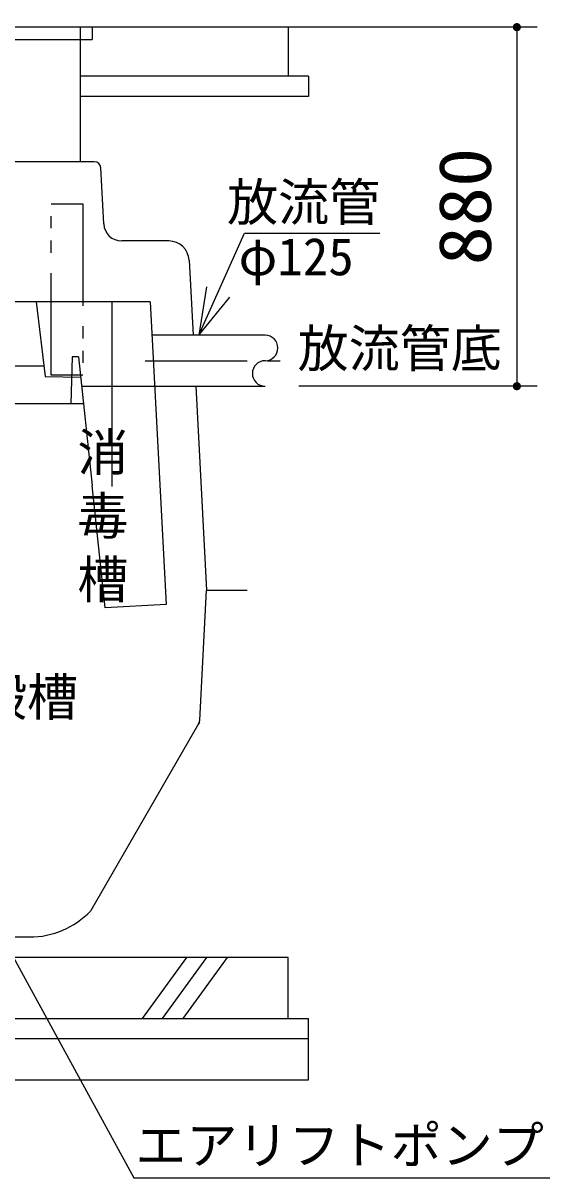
# Model space of a CAD drawing. Units: millimetres, scale not verified. Extents: x -14850 to 14850, y -10500 to 10500.
# Drawn here: x -7484 to -6192, y -5393 to -2562 of the extents above; entities that cross this region are included whole.
import ezdxf
from ezdxf.enums import TextEntityAlignment as Align

# ---------------------------------------------------------------- set-up
doc = ezdxf.new("R2010")
doc.units = ezdxf.units.MM
doc.header["$LTSCALE"] = 50
doc.linetypes.add('CHAIN1', pattern=[8, 5, -1, 1, -1])
doc.linetypes.add('DOUBLE_CHAIN1', pattern=[8.8, 5, -1, 0.6, -0.6, 0.6, -1])
for name, color, linetype, lineweight in [('0-0_機器', 2, 'Continuous', 25), ('0-1_空気管', 3, 'Continuous', 25), ('0-3_製作', 5, 'Continuous', 25)]:
    doc.layers.add(name, color=color, linetype=linetype, lineweight=lineweight)
doc.styles.add('ＭＳ ゴシック', font='')
doc.styles.get('ＭＳ ゴシック').set_extended_font_data('MS Gothic')

msp = doc.modelspace()

# ---------------------------------------------------------------- linework, layer by layer
at = {"layer": '0-0_機器'}
for p, q in [((-6574.09, -2572.23), (-10694.51, -2572.23)), ((-7344.5, -2572.23), (-7344.5, -2902.23)), ((-7314.5, -2572.23), (-7314.5, -2602.23)), ((-6834.5, -2572.23), (-6834.5, -2692.23)), ((-6784.5, -2692.23), (-7344.5, -2692.23)), ((-6784.5, -2692.23), (-6784.5, -2742.23)), ((-6784.5, -2742.23), (-7344.5, -2742.23)), ((-6834.5, -4852.23), (-10504.5, -4852.23)), ((-7083.87, -4852.23), (-7192.13, -5002.23)), ((-7142.13, -5002.23), (-7033.87, -4852.23)), ((-6983.87, -4852.23), (-7092.13, -5002.23)), ((-6834.5, -5002.23), (-6834.5, -4852.23)), ((-10554.5, -5002.23), (-6784.5, -5002.23)), ((-6784.5, -5152.23), (-6784.5, -5002.23)), ((-6784.5, -5052.23), (-10554.5, -5052.23))]:
    msp.add_line(p, q, dxfattribs=at)
for points in [[(-7974.5, -2572.23), (-7974.5, -2602.23), (-7314.5, -2602.23)], [(-10554.5, -5002.23), (-10554.5, -5152.23), (-6784.5, -5152.23)]]:
    msp.add_lwpolyline(points, dxfattribs=at)
at = {"layer": '0-1_空気管'}
for p, q in [((-7309.49, -2902.23), (-7979.51, -2902.23)), ((-7286.32, -3054.53), (-7293.51, -2917.39)), ((-7053.33, -3327.23), (-6940.89, -3076.72)), ((-6940.89, -3076.72), (-6609.19, -3076.72)), ((-7126.49, -3096.23), (-7242.38, -3096.23)), ((-7076.88, -3143.61), (-7067.25, -3327.23)), ((-7034.2, -3208.76), (-7053.33, -3327.23)), ((-7172.55, -3245.23), (-7546.05, -3245.23)), ((-7266.03, -3698.15), (-7266.03, -3245.23)), ((-7053.33, -3327.23), (-6977.53, -3234.2)), ((-6890.75, -3327.23), (-7168.25, -3327.23)), ((-7363.94, -3380.23), (-7366.95, -3495.39)), ((-7347.86, -3380.23), (-7363.94, -3380.23)), ((-7347.86, -3380.23), (-7314.73, -3695.46)), ((-10245.63, -3402.23), (-7432.78, -3402.23)), ((-7340.3, -3452.23), (-6890.75, -3452.23)), ((-7060.7, -3452.23), (-7034.5, -3952.23)), ((-7335.78, -3495.23), (-7532.95, -3495.23)), ((-7034.5, -3952.23), (-6934.5, -3952.23)), ((-7588, -4706.23), (-7212.48, -5392.73)), ((-7662.14, -4802.23), (-7467.06, -4802.23)), ((-7212.48, -5392.73), (-6192.5, -5392.73))]:
    msp.add_line(p, q, dxfattribs=at)
at = {"layer": '0-1_空気管', "linetype": 'CHAIN1'}
msp.add_line((-7184.63, -3389.73), (-6854.17, -3389.73), dxfattribs=at)
at = {"layer": '0-1_空気管', "linetype": 'DOUBLE_CHAIN1'}
msp.add_line((-7338.02, -3425.23), (-7414.93, -3425.23), dxfattribs=at)
msp.add_lwpolyline([(-7414.93, -3425.23), (-7414.93, -3005.23), (-7338.02, -3005.23), (-7338.02, -3425.23)], dxfattribs=at)
at = {"layer": '0-1_空気管'}
for points in [[(-7452.06, -3245.23), (-7429.6, -3428.16), (-7342.58, -3430.44)], [(-7172.55, -3245.23), (-7133.66, -3987.29), (-7283.23, -3995.13), (-7314.73, -3695.46)], [(-7051.43, -4275.34), (-7051.18, -4270.55), (-7034.5, -3952.23)], [(-7051.43, -4275.34), (-7053.83, -4279.5), (-7318.88, -4738.58)]]:
    msp.add_lwpolyline(points, dxfattribs=at)
for centre, radius, start, end in [((-7309.49, -2918.23), 16, 3, 90), ((-7242.38, -3052.23), 44, 182.99998, 270), ((-7126.81, -3146.23), 50, 3, 90), ((-6890.75, -3358.48), 31.25, 270, 90), ((-6890.75, -3420.98), 31.25, 90, 270), ((-7071.15, -4269.5), 20, 330, 357), ((-7468.21, -4595.23), 207, 270, 316.17125)]:
    msp.add_arc(centre, radius, start, end, dxfattribs=at)
at = {"layer": '0-3_製作', "color": 2}
for p, q in [((-6223.53, -2572.23), (-6580.52, -2572.23)), ((-6273.53, -2572.23), (-6273.53, -3452.23)), ((-6223.53, -3452.23), (-6807.86, -3452.23))]:
    msp.add_line(p, q, dxfattribs=at)
at = {"layer": '0-3_製作'}
for points in [[(-6283.51, -2571.6), (-6273.53, -2572.23), (-6283.53, -2572.23)], [(-6283.53, -2572.23), (-6280.82, -2579.07), (-6283.45, -2573.48)], [(-6283.53, -2572.23), (-6279.9, -2579.93), (-6280.82, -2579.07)], [(-6273.53, -2572.23), (-6279.9, -2579.93), (-6283.53, -2572.23)], [(-6283.35, -2570.35), (-6273.53, -2572.23), (-6283.51, -2571.6)], [(-6283.45, -2573.48), (-6281.62, -2578.11), (-6283.21, -2574.72)], [(-6283.45, -2573.48), (-6280.82, -2579.07), (-6281.62, -2578.11)], [(-6283.04, -2569.14), (-6273.53, -2572.23), (-6283.35, -2570.35)], [(-6283.21, -2574.72), (-6282.29, -2577.05), (-6282.83, -2575.91)], [(-6283.21, -2574.72), (-6281.62, -2578.11), (-6282.29, -2577.05)], [(-6282.58, -2567.97), (-6273.53, -2572.23), (-6283.04, -2569.14)], [(-6281.97, -2566.87), (-6273.53, -2572.23), (-6282.58, -2567.97)], [(-6281.23, -2565.85), (-6273.53, -2572.23), (-6281.97, -2566.87)], [(-6280.37, -2564.94), (-6273.53, -2572.23), (-6281.23, -2565.85)], [(-6279.41, -2564.14), (-6273.53, -2572.23), (-6280.37, -2564.94)], [(-6273.53, -2572.23), (-6278.89, -2580.67), (-6279.9, -2579.93)], [(-6278.35, -2563.47), (-6273.53, -2572.23), (-6279.41, -2564.14)], [(-6273.53, -2572.23), (-6277.79, -2581.28), (-6278.89, -2580.67)], [(-6277.21, -2562.93), (-6273.53, -2572.23), (-6278.35, -2563.47)], [(-6273.53, -2572.23), (-6276.62, -2581.74), (-6277.79, -2581.28)], [(-6277.21, -2562.93), (-6273.53, -2562.23), (-6273.53, -2572.23)], [(-6276.02, -2562.54), (-6273.53, -2562.23), (-6277.21, -2562.93)], [(-6273.53, -2572.23), (-6275.4, -2582.05), (-6276.62, -2581.74)], [(-6274.78, -2562.31), (-6273.53, -2562.23), (-6276.02, -2562.54)], [(-6273.53, -2572.23), (-6274.16, -2582.21), (-6275.4, -2582.05)], [(-6273.53, -2572.23), (-6273.53, -2582.23), (-6274.16, -2582.21)], [(-6273.53, -2562.23), (-6263.53, -2572.23), (-6273.53, -2572.23)], [(-6272.9, -2562.25), (-6263.53, -2572.23), (-6273.53, -2562.23)], [(-6273.53, -2572.23), (-6272.28, -2582.15), (-6273.53, -2582.23)], [(-6273.53, -2572.23), (-6271.04, -2581.91), (-6272.28, -2582.15)], [(-6273.53, -2572.23), (-6269.85, -2581.53), (-6271.04, -2581.91)], [(-6273.53, -2572.23), (-6268.71, -2580.99), (-6269.85, -2581.53)], [(-6263.53, -2572.23), (-6268.71, -2580.99), (-6273.53, -2572.23)], [(-6271.66, -2562.41), (-6263.53, -2572.23), (-6272.9, -2562.25)], [(-6270.44, -2562.72), (-6263.53, -2572.23), (-6271.66, -2562.41)], [(-6269.27, -2563.18), (-6263.53, -2572.23), (-6270.44, -2562.72)], [(-6268.17, -2563.78), (-6263.53, -2572.23), (-6269.27, -2563.18)], [(-6263.53, -2572.23), (-6267.65, -2580.32), (-6268.71, -2580.99)], [(-6267.15, -2564.52), (-6263.53, -2572.23), (-6268.17, -2563.78)], [(-6263.53, -2572.23), (-6266.68, -2579.52), (-6267.65, -2580.32)], [(-6266.24, -2565.38), (-6263.53, -2572.23), (-6267.15, -2564.52)], [(-6263.53, -2572.23), (-6265.82, -2578.6), (-6266.68, -2579.52)], [(-6266.24, -2565.38), (-6263.61, -2570.97), (-6263.53, -2572.23)], [(-6265.44, -2566.35), (-6263.61, -2570.97), (-6266.24, -2565.38)], [(-6263.53, -2572.23), (-6265.09, -2577.59), (-6265.82, -2578.6)], [(-6265.44, -2566.35), (-6263.84, -2569.74), (-6263.61, -2570.97)], [(-6264.77, -2567.41), (-6263.84, -2569.74), (-6265.44, -2566.35)], [(-6263.53, -2572.23), (-6264.48, -2576.49), (-6265.09, -2577.59)], [(-6264.77, -2567.41), (-6264.23, -2568.55), (-6263.84, -2569.74)], [(-6263.53, -2572.23), (-6264.02, -2575.32), (-6264.48, -2576.49)], [(-6263.53, -2572.23), (-6263.71, -2574.1), (-6264.02, -2575.32)], [(-6263.53, -2572.23), (-6263.55, -2572.86), (-6263.71, -2574.1)], [(-6283.51, -3451.6), (-6273.53, -3452.23), (-6283.53, -3452.23)], [(-6283.53, -3452.23), (-6278.89, -3460.67), (-6283.45, -3453.48)], [(-6283.53, -3452.23), (-6277.79, -3461.28), (-6278.89, -3460.67)], [(-6273.53, -3452.23), (-6277.79, -3461.28), (-6283.53, -3452.23)], [(-6283.35, -3450.36), (-6273.53, -3452.23), (-6283.51, -3451.6)], [(-6283.04, -3449.14), (-6273.53, -3452.23), (-6283.35, -3450.36)], [(-6282.58, -3447.97), (-6273.53, -3452.23), (-6283.04, -3449.14)], [(-6281.97, -3446.87), (-6273.53, -3452.23), (-6282.58, -3447.97)], [(-6281.23, -3445.85), (-6273.53, -3452.23), (-6281.97, -3446.87)], [(-6280.37, -3444.94), (-6273.53, -3452.23), (-6281.23, -3445.85)], [(-6279.41, -3444.14), (-6273.53, -3452.23), (-6280.37, -3444.94)], [(-6278.35, -3443.47), (-6273.53, -3452.23), (-6279.41, -3444.14)], [(-6277.21, -3442.93), (-6273.53, -3452.23), (-6278.35, -3443.47)], [(-6273.53, -3452.23), (-6276.62, -3461.74), (-6277.79, -3461.28)], [(-6277.21, -3442.93), (-6273.53, -3442.23), (-6273.53, -3452.23)], [(-6276.02, -3442.54), (-6273.53, -3442.23), (-6277.21, -3442.93)], [(-6273.53, -3452.23), (-6275.4, -3462.05), (-6276.62, -3461.74)], [(-6274.78, -3442.31), (-6273.53, -3442.23), (-6276.02, -3442.54)], [(-6273.53, -3452.23), (-6274.16, -3462.21), (-6275.4, -3462.05)], [(-6273.53, -3452.23), (-6273.53, -3462.23), (-6274.16, -3462.21)], [(-6273.53, -3442.23), (-6263.53, -3452.23), (-6273.53, -3452.23)], [(-6272.9, -3442.25), (-6263.53, -3452.23), (-6273.53, -3442.23)], [(-6273.53, -3452.23), (-6272.28, -3462.15), (-6273.53, -3462.23)], [(-6273.53, -3452.23), (-6271.04, -3461.91), (-6272.28, -3462.15)], [(-6273.53, -3452.23), (-6269.85, -3461.53), (-6271.04, -3461.91)], [(-6273.53, -3452.23), (-6268.71, -3460.99), (-6269.85, -3461.53)], [(-6273.53, -3452.23), (-6267.65, -3460.32), (-6268.71, -3460.99)], [(-6263.53, -3452.23), (-6267.65, -3460.32), (-6273.53, -3452.23)], [(-6271.66, -3442.41), (-6263.53, -3452.23), (-6272.9, -3442.25)], [(-6270.44, -3442.72), (-6263.53, -3452.23), (-6271.66, -3442.41)], [(-6269.27, -3443.18), (-6263.53, -3452.23), (-6270.44, -3442.72)], [(-6268.17, -3443.79), (-6263.53, -3452.23), (-6269.27, -3443.18)], [(-6268.17, -3443.79), (-6263.61, -3450.98), (-6263.53, -3452.23)], [(-6267.15, -3444.52), (-6263.61, -3450.98), (-6268.17, -3443.79)], [(-6263.53, -3452.23), (-6266.68, -3459.52), (-6267.65, -3460.32)], [(-6267.15, -3444.52), (-6263.84, -3449.74), (-6263.61, -3450.98)], [(-6266.24, -3445.38), (-6263.84, -3449.74), (-6267.15, -3444.52)], [(-6263.53, -3452.23), (-6265.82, -3458.6), (-6266.68, -3459.52)], [(-6266.24, -3445.38), (-6264.23, -3448.55), (-6263.84, -3449.74)], [(-6265.44, -3446.35), (-6264.23, -3448.55), (-6266.24, -3445.38)], [(-6263.53, -3452.23), (-6265.09, -3457.59), (-6265.82, -3458.6)], [(-6265.44, -3446.35), (-6264.77, -3447.41), (-6264.23, -3448.55)], [(-6263.53, -3452.23), (-6264.48, -3456.49), (-6265.09, -3457.59)], [(-6263.53, -3452.23), (-6264.02, -3455.32), (-6264.48, -3456.49)], [(-6263.53, -3452.23), (-6263.71, -3454.1), (-6264.02, -3455.32)], [(-6263.53, -3452.23), (-6263.55, -3452.86), (-6263.71, -3454.1)], [(-6283.45, -3453.48), (-6279.9, -3459.93), (-6283.21, -3454.72)], [(-6283.45, -3453.48), (-6278.89, -3460.67), (-6279.9, -3459.93)], [(-6283.21, -3454.72), (-6280.82, -3459.07), (-6282.83, -3455.91)], [(-6283.21, -3454.72), (-6279.9, -3459.93), (-6280.82, -3459.07)], [(-6282.83, -3455.91), (-6281.62, -3458.11), (-6282.29, -3457.05)], [(-6282.83, -3455.91), (-6280.82, -3459.07), (-6281.62, -3458.11)]]:
    msp.add_solid(points, dxfattribs=at)

# ---------------------------------------------------------------- texts
at = {"layer": '0-0_機器', "color": 4, "style": 'ＭＳ ゴシック'}
msp.add_text('放流管底', height=91.79, dxfattribs=at).set_placement((-6811.1, -3432.91), align=Align.BOTTOM_LEFT)
at = {"layer": '0-1_空気管', "color": 4, "style": 'ＭＳ ゴシック'}
for s, p in [('\u3000放流管\u3000', (-7109.24, -3074.37)), ('φ125', (-6955.71, -3207.87)), ('消', (-7351.09, -3687.41)), ('毒', (-7351.09, -3843.41)), ('槽', (-7351.09, -3999.41)), ('沈殿槽', (-7724.95, -4287.56)), ('エアリフトポンプ', (-7208.89, -5385.99))]:
    msp.add_text(s, height=91.79, dxfattribs=at).set_placement(p, align=Align.BOTTOM_LEFT)
at = {"layer": '0-3_製作', "color": 4, "style": 'ＭＳ ゴシック', "width": 1.1}
msp.add_text('880', height=128.4, rotation=90, dxfattribs=at).set_placement((-6298.53, -3155.98), align=Align.BOTTOM_LEFT)

doc.saveas('drawing.dxf')
